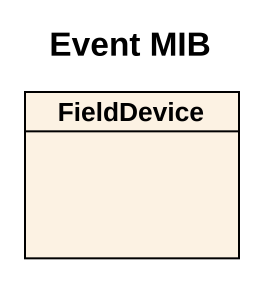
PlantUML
@startuml
title Event MIB
hide circle
hide empty members
class FieldDevice
@enduml
